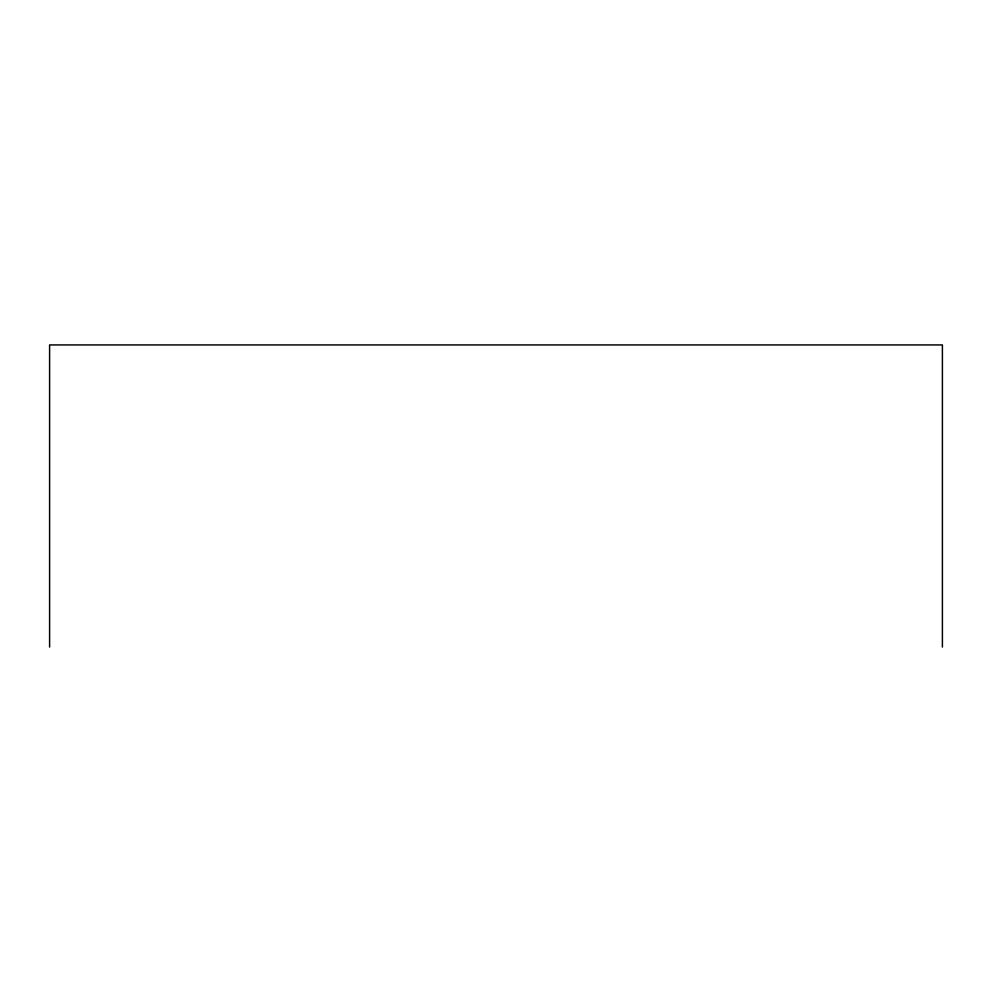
<?xml version="1.0" encoding="UTF-8"?>
<svg xmlns="http://www.w3.org/2000/svg" width="992" height="992" viewBox="0 0 992 992"><rect width="100%" height="100%" fill="white"/><g stroke="black" fill="none" stroke-linecap="round" stroke-linejoin="round"><path stroke-width="1.49" d="M942.4 647.069L942.4 344.931L49.6 344.931L49.6 647.069"/></g></svg>
